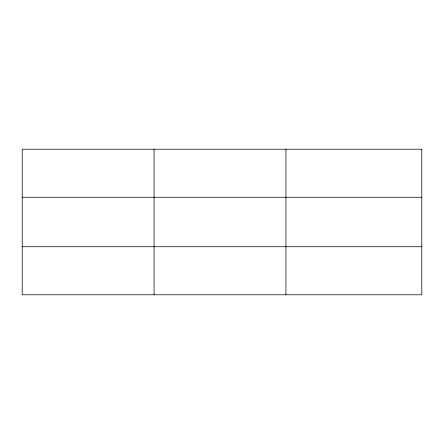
<?xml version="1.0" encoding="UTF-8"?>
<svg xmlns="http://www.w3.org/2000/svg" width="444" height="444" viewBox="0 0 444 444"><rect width="100%" height="100%" fill="white"/><g stroke="black" fill="none" stroke-linecap="round" stroke-linejoin="round"><path stroke-width="0.67" d="M154.068 149.217L154.068 294.783M285.936 149.217L285.936 294.783M22.2 197.253L421.8 197.253M22.2 246.747L421.8 246.747M421.8 149.217L421.8 294.783L22.2 294.783L22.2 149.217L421.8 149.217"/></g></svg>
